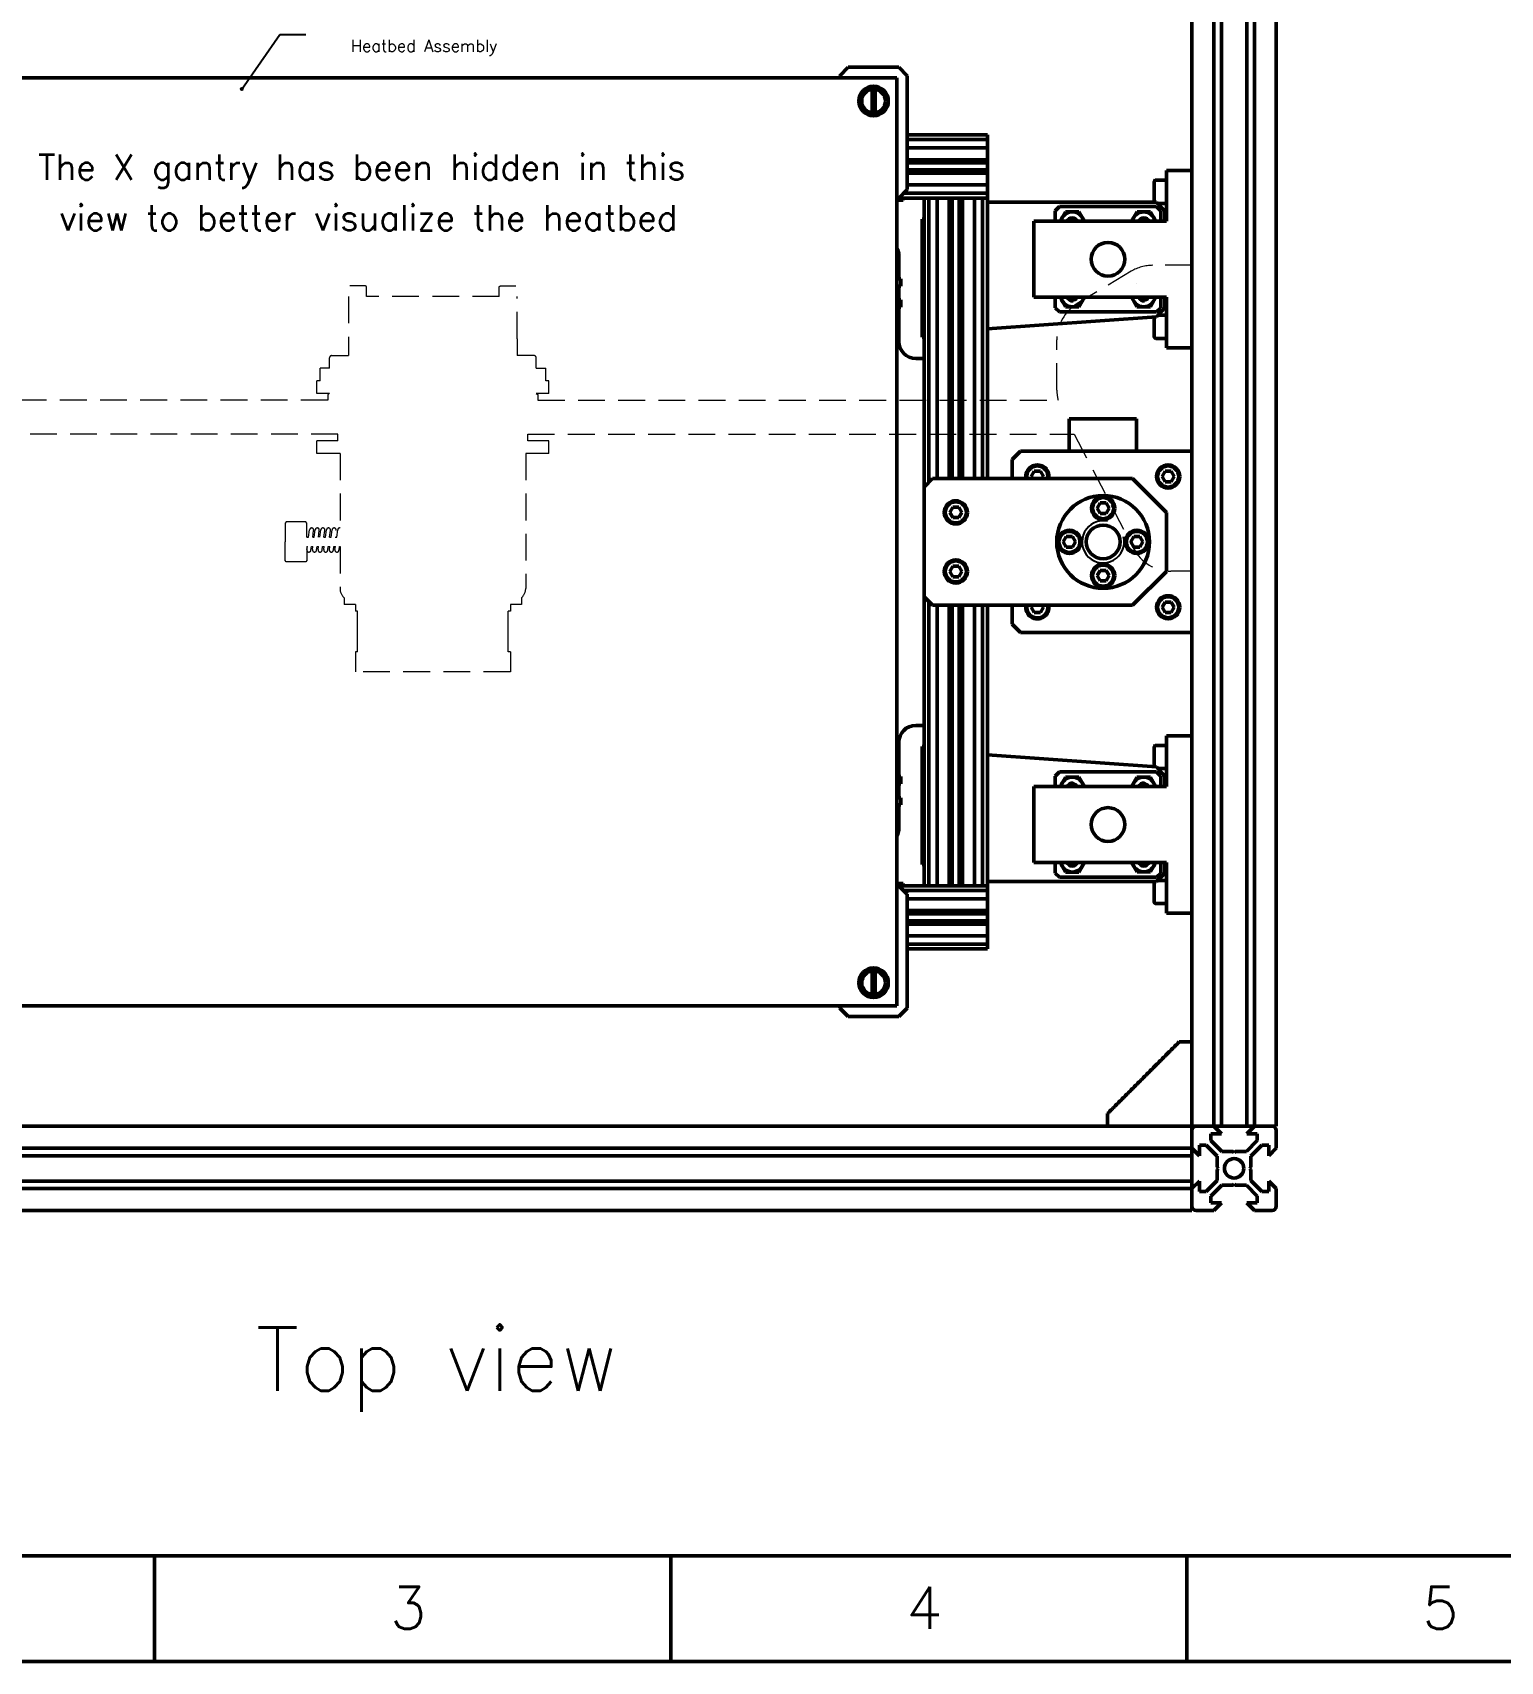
# Model space of a CAD drawing. Extents: x 21664 to 23500, y -5995 to -4166.
# Drawn here: x 21879.8 to 22227.9, y -5994.9 to -5608.8 of the extents above; entities that cross this region are included whole.
import ezdxf

# ---------------------------------------------------------------- set-up
doc = ezdxf.new("R2010")
doc.units = 0
doc.linetypes.add('DASHED', pattern=[19.05, 12.7, -6.35])
doc.layers.add('Cotas', color=90, linetype='Continuous')
doc.layers.add('Hachura', color=9, linetype='Continuous')
for name, color, linetype, lineweight in [('Fixação e Transmissão', 5, 'Continuous', 50), ('Guias', 30, 'Continuous', 50), ('Linha tracejada', 254, 'DASHED', 15), ('Perfis e Cantoneiras', 2, 'Continuous', 50), ('Peças Usinadas', 120, 'Continuous', 50)]:
    doc.layers.add(name, color=color, linetype=linetype, lineweight=lineweight)
doc.layers.add('Motores', color=7, linetype='Continuous', lineweight=50, true_color=0x55ff00)
doc.styles.get("Standard").update_dxf_attribs({"font": 'romans.shx'})

msp = doc.modelspace()

# ---------------------------------------------------------------- hatches: boundary and pattern name
at = {"layer": 'Cotas'}
h = msp.add_hatch(color=256, dxfattribs=at)
h.dxf.hatch_style = 1
h.paths.add_polyline_path([(21929.71, -5622.18, 0.241174), (21929.61, -5621.97, 0.611378), (21929.2, -5622.18, 1), (21929.71, -5622.18)])

# ---------------------------------------------------------------- linework, layer by layer
for p, q in [((21929.46, -5622.18), (21938.49, -5609.25)), ((21938.49, -5609.25), (21944.66, -5609.25))]:
    msp.add_line(p, q, dxfattribs=at)
msp.add_circle((21929.46, -5622.18), 0.259, dxfattribs=at)
at = {"layer": 'Fixação e Transmissão'}
for p, q in [((22084.76, -5619.53), (21864.76, -5619.53)), ((22084.76, -5619.53), (22084.76, -5839.53)), ((22145.76, -5644.28), (22145.76, -5648.78)), ((22154.76, -5641.53), (22148.76, -5641.53)), ((22148.76, -5641.53), (22148.76, -5653.53)), ((22154.76, -5641.53), (22154.76, -5683.53)), ((22124.79, -5651.27), (22123.49, -5653.53)), ((22124.79, -5651.27), (22124.79, -5651.27)), ((22127.97, -5651.27), (22129.28, -5653.53)), ((22141.74, -5651.29), (22140.45, -5653.53)), ((22141.74, -5651.29), (22141.74, -5651.29)), ((22144.92, -5651.29), (22146.21, -5653.53)), ((22148.76, -5653.53), (22117.26, -5653.53)), ((22117.26, -5653.53), (22117.26, -5671.53)), ((22091.26, -5671.53), (22090.76, -5671.53)), ((22148.76, -5671.53), (22117.26, -5671.53)), ((22124.79, -5673.79), (22123.49, -5671.53)), ((22127.97, -5673.79), (22129.28, -5671.53)), ((22141.72, -5673.79), (22140.41, -5671.53)), ((22141.72, -5668.29), (22141.72, -5668.29)), ((22144.9, -5673.79), (22146.2, -5671.53)), ((22148.76, -5671.53), (22148.76, -5683.53)), ((22085.26, -5673.03), (22084.76, -5672.9)), ((22085.26, -5673.22), (22084.76, -5673.09)), ((22091.26, -5674.53), (22090.76, -5674.53)), ((22145.76, -5680.78), (22145.76, -5676.28)), ((22154.76, -5683.53), (22148.76, -5683.53)), ((22117.38, -5712.78), (22116.66, -5714.03)), ((22116.95, -5714.53), (22116.66, -5714.03)), ((22117.38, -5712.78), (22118.83, -5712.78)), ((22118.83, -5712.78), (22119.55, -5714.03)), ((22119.26, -5714.53), (22119.55, -5714.03)), ((22148.38, -5712.78), (22147.66, -5714.03)), ((22148.38, -5715.28), (22147.66, -5714.03)), ((22148.38, -5712.78), (22149.83, -5712.78)), ((22149.83, -5712.78), (22150.55, -5714.03)), ((22149.83, -5715.28), (22150.55, -5714.03)), ((22148.38, -5715.28), (22149.83, -5715.28)), ((22098.03, -5721.28), (22097.31, -5722.53)), ((22099.48, -5721.28), (22098.03, -5721.28)), ((22099.48, -5721.28), (22100.2, -5722.53)), ((22132.97, -5720.28), (22132.25, -5721.53)), ((22132.97, -5722.78), (22132.25, -5721.53)), ((22134.42, -5720.28), (22132.97, -5720.28)), ((22134.42, -5720.28), (22135.14, -5721.53)), ((22134.42, -5722.78), (22135.14, -5721.53)), ((22098.03, -5723.78), (22097.31, -5722.53)), ((22099.48, -5723.78), (22098.03, -5723.78)), ((22099.48, -5723.78), (22100.2, -5722.53)), ((22134.42, -5722.78), (22132.97, -5722.78)), ((22124.97, -5728.28), (22124.25, -5729.53)), ((22124.97, -5730.78), (22124.25, -5729.53)), ((22126.42, -5728.28), (22124.97, -5728.28)), ((22126.42, -5728.28), (22127.14, -5729.53)), ((22126.42, -5730.78), (22127.14, -5729.53)), ((22140.97, -5728.28), (22140.25, -5729.53)), ((22140.97, -5730.78), (22140.25, -5729.53)), ((22142.42, -5728.28), (22140.97, -5728.28)), ((22142.42, -5728.28), (22143.14, -5729.53)), ((22142.42, -5730.78), (22143.14, -5729.53)), ((22126.42, -5730.78), (22124.97, -5730.78)), ((22142.42, -5730.78), (22140.97, -5730.78)), ((22098.03, -5735.28), (22097.31, -5736.53)), ((22098.03, -5737.78), (22097.31, -5736.53)), ((22099.48, -5735.28), (22098.03, -5735.28)), ((22099.48, -5735.28), (22100.2, -5736.53)), ((22099.48, -5737.78), (22100.2, -5736.53)), ((22132.97, -5736.28), (22132.25, -5737.53)), ((22132.97, -5738.78), (22132.25, -5737.53)), ((22134.42, -5736.28), (22132.97, -5736.28)), ((22134.42, -5736.28), (22135.14, -5737.53)), ((22134.42, -5738.78), (22135.14, -5737.53)), ((22099.48, -5737.78), (22098.03, -5737.78)), ((22134.42, -5738.78), (22132.97, -5738.78)), ((22116.95, -5744.53), (22116.66, -5745.03)), ((22117.38, -5746.28), (22116.66, -5745.03)), ((22118.83, -5746.28), (22119.55, -5745.03)), ((22119.26, -5744.53), (22119.55, -5745.03)), ((22148.38, -5743.78), (22147.66, -5745.03)), ((22148.38, -5746.28), (22147.66, -5745.03)), ((22148.38, -5743.78), (22149.83, -5743.78)), ((22149.83, -5743.78), (22150.55, -5745.03)), ((22149.83, -5746.28), (22150.55, -5745.03)), ((22117.38, -5746.28), (22118.83, -5746.28)), ((22148.38, -5746.28), (22149.83, -5746.28)), ((22154.76, -5775.53), (22148.76, -5775.53)), ((22148.76, -5775.53), (22148.76, -5787.53)), ((22154.76, -5775.53), (22154.76, -5817.53)), ((22145.76, -5778.28), (22145.76, -5782.78)), ((22085.26, -5786.03), (22084.76, -5785.9)), ((22085.26, -5786.22), (22084.76, -5786.09)), ((22091.26, -5784.53), (22090.76, -5784.53)), ((22091.26, -5787.53), (22090.76, -5787.53)), ((22148.76, -5787.53), (22117.26, -5787.53)), ((22117.26, -5805.53), (22117.26, -5787.53)), ((22124.79, -5785.27), (22123.49, -5787.53)), ((22127.97, -5785.27), (22129.28, -5787.53)), ((22141.72, -5785.27), (22140.41, -5787.53)), ((22144.9, -5785.27), (22146.2, -5787.53)), ((22148.76, -5805.53), (22117.26, -5805.53)), ((22124.79, -5807.79), (22123.49, -5805.53)), ((22127.97, -5807.79), (22129.28, -5805.53)), ((22141.74, -5807.77), (22140.45, -5805.53)), ((22144.92, -5807.77), (22146.21, -5805.53)), ((22148.76, -5817.53), (22148.76, -5805.53)), ((22124.79, -5807.79), (22124.79, -5807.79)), ((22141.74, -5807.77), (22141.74, -5807.77)), ((22145.76, -5814.78), (22145.76, -5810.28)), ((22154.76, -5817.53), (22148.76, -5817.53)), ((21864.76, -5839.53), (22084.76, -5839.53))]:
    msp.add_line(p, q, dxfattribs=at)
at = {"layer": 'Fixação e Transmissão', "ltscale": 0.1}
for p, q in [((22078.91, -5622.25), (22078.91, -5627.81)), ((22079.61, -5622.25), (22079.61, -5627.81)), ((22148.76, -5643.78), (22146.26, -5643.78)), ((22127.97, -5651.27), (22124.79, -5651.27)), ((22144.92, -5651.29), (22141.74, -5651.29)), ((22148.76, -5649.28), (22146.72, -5649.28)), ((22127.97, -5673.79), (22124.79, -5673.79)), ((22144.9, -5673.79), (22141.72, -5673.79)), ((22148.76, -5675.78), (22146.72, -5675.78)), ((22148.76, -5681.28), (22146.26, -5681.28)), ((22148.76, -5777.78), (22146.26, -5777.78)), ((22148.76, -5783.28), (22146.72, -5783.28)), ((22127.97, -5785.27), (22124.79, -5785.27)), ((22144.9, -5785.27), (22141.72, -5785.27)), ((22127.97, -5807.79), (22124.79, -5807.79)), ((22144.92, -5807.77), (22141.74, -5807.77)), ((22148.76, -5809.78), (22146.72, -5809.78)), ((22148.76, -5815.28), (22146.26, -5815.28)), ((22078.91, -5836.81), (22078.91, -5831.25)), ((22079.61, -5836.81), (22079.61, -5831.25))]:
    msp.add_line(p, q, dxfattribs=at)
at = {"layer": 'Fixação e Transmissão', "flags": 128}
for points in [[(22085.26, -5676.13), (22085.26, -5669.93), (22084.76, -5669.93)], [(22084.76, -5676.13), (22085.26, -5676.13)], [(22085.26, -5789.13), (22085.26, -5782.93), (22084.76, -5782.93)], [(22084.76, -5789.13), (22085.26, -5789.13)]]:
    msp.add_lwpolyline(points, dxfattribs=at)
at = {"layer": 'Fixação e Transmissão'}
for centre, radius in [((22079.26, -5625.03), 3.5), ((22079.26, -5625.03), 2.8), ((22134.85, -5662.53), 4), ((22149.11, -5714.03), 2.75), ((22149.11, -5714.03), 2.5), ((22098.76, -5722.53), 2.75), ((22098.76, -5722.53), 2.5), ((22133.7, -5729.53), 11), ((22133.7, -5721.53), 2.75), ((22133.7, -5721.53), 2.5), ((22133.7, -5729.53), 4), ((22125.7, -5729.53), 2.75), ((22125.7, -5729.53), 2.5), ((22141.7, -5729.53), 2.75), ((22141.7, -5729.53), 2.5), ((22098.76, -5736.53), 2.75), ((22098.76, -5736.53), 2.5), ((22133.7, -5737.53), 2.75), ((22133.7, -5737.53), 2.5), ((22149.11, -5745.03), 2.75), ((22149.11, -5745.03), 2.5), ((22134.85, -5796.53), 4), ((22079.26, -5834.03), 3.5), ((22079.26, -5834.03), 2.8)]:
    msp.add_circle(centre, radius, dxfattribs=at)
for centre, radius, start, end in [((22146.26, -5644.28), 0.5, 90, 180), ((22126.38, -5654.03), 2.75, 10.305, 169.695), ((22143.33, -5654.05), 2.75, 10.775, 169.225), ((22126.38, -5654.03), 1.2, 24.2205, 155.7795), ((22143.33, -5654.05), 1.2, 25.3881, 154.6119), ((22126.38, -5671.04), 2.75, 190.305, 349.695), ((22126.38, -5671.04), 1.2, 204.2205, 335.7795), ((22143.31, -5671.04), 2.75, 190.305, 349.695), ((22143.31, -5671.04), 1.2, 204.2205, 335.7795), ((22146.26, -5676.28), 0.5, 172.4457, 180), ((22146.26, -5680.78), 0.5, 180, 270), ((22118.11, -5714.03), 2.75, 349.5243, 190.4757), ((22118.11, -5714.03), 2.5, 348.463, 191.537), ((22118.11, -5745.03), 2.75, 169.5243, 10.4757), ((22118.11, -5745.03), 2.5, 168.463, 11.537), ((22146.26, -5778.28), 0.5, 90, 180), ((22146.26, -5782.78), 0.5, 180, 187.5543), ((22126.38, -5788.03), 2.75, 10.305, 169.695), ((22126.38, -5788.03), 1.2, 24.2205, 155.7795), ((22143.31, -5788.03), 2.75, 10.305, 169.695), ((22143.31, -5788.03), 1.2, 24.2205, 155.7795), ((22126.38, -5805.04), 2.75, 190.305, 349.695), ((22126.38, -5805.04), 1.2, 204.2205, 335.7795), ((22143.33, -5805.02), 2.75, 190.775, 349.225), ((22143.33, -5805.02), 1.2, 205.3881, 334.6119), ((22146.26, -5814.78), 0.5, 180, 270)]:
    msp.add_arc(centre, radius, start, end, dxfattribs=at)
at = {"layer": 'Guias'}
for p, q in [((22123.35, -5650.03), (22122.35, -5651.03)), ((22122.35, -5653.53), (22122.35, -5651.03)), ((22146.35, -5650.03), (22123.35, -5650.03)), ((22147.35, -5651.03), (22146.35, -5650.03)), ((22147.35, -5653.53), (22147.35, -5651.03)), ((22122.35, -5674.03), (22122.35, -5671.53)), ((22147.35, -5674.03), (22147.35, -5671.53)), ((22123.35, -5675.03), (22122.35, -5674.03)), ((22146.35, -5675.03), (22123.35, -5675.03)), ((22147.35, -5674.03), (22146.35, -5675.03)), ((22123.35, -5784.03), (22122.35, -5785.03)), ((22122.35, -5785.03), (22122.35, -5787.53)), ((22146.35, -5784.03), (22123.35, -5784.03)), ((22147.35, -5785.03), (22146.35, -5784.03)), ((22147.35, -5785.03), (22147.35, -5787.53)), ((22122.35, -5805.53), (22122.35, -5808.03)), ((22147.35, -5805.53), (22147.35, -5808.03)), ((22123.35, -5809.03), (22122.35, -5808.03)), ((22146.35, -5809.03), (22123.35, -5809.03)), ((22147.35, -5808.03), (22146.35, -5809.03))]:
    msp.add_line(p, q, dxfattribs=at)
at = {"layer": 'Hachura'}
for centre, radius, start, end in [((22126.38, -5654.03), 1.5, 19.1596, 160.8404), ((22143.33, -5654.05), 1.5, 20.0596, 159.9404), ((22126.38, -5671.04), 1.5, 199.1596, 278.65), ((22143.31, -5671.04), 1.5, 199.1596, 278.65), ((22133.7, -5729.53), 5, 78.0162, 13.7833), ((22126.38, -5788.03), 1.5, 81.35, 160.8404), ((22143.31, -5788.03), 1.5, 81.35, 160.8404), ((22126.38, -5805.04), 1.5, 199.1596, 340.8404), ((22143.33, -5805.02), 1.5, 200.0596, 339.9404)]:
    msp.add_arc(centre, radius, start, end, dxfattribs=at)
at = {"layer": 'Linha tracejada', "ltscale": 0.5}
for p, q in [((22154.76, -5663.97), (22145.49, -5663.97)), ((22140.34, -5665.39), (22127.57, -5673.05)), ((21954.76, -5671.37), (21954.76, -5681.37)), ((21990.51, -5671.37), (21959.01, -5671.37)), ((21994.76, -5681.37), (21994.76, -5671.37)), ((21954.76, -5681.37), (21954.76, -5685.37)), ((21994.76, -5681.37), (21994.76, -5685.37)), ((22122.72, -5693.53), (22122.72, -5681.63)), ((21950.26, -5688.37), (21950.26, -5685.87)), ((21950.76, -5685.37), (21954.76, -5685.37)), ((21998.76, -5685.37), (21994.76, -5685.37)), ((21999.26, -5688.37), (21999.26, -5685.87)), ((21948.01, -5691.37), (21948.01, -5688.37)), ((21950.26, -5688.37), (21948.01, -5688.37)), ((21999.26, -5688.37), (22001.51, -5688.37)), ((22001.51, -5691.37), (22001.51, -5688.37)), ((21947.26, -5694.37), (21947.26, -5691.37)), ((21948.01, -5691.37), (21947.26, -5691.37)), ((21950.26, -5694.37), (21947.26, -5694.37)), ((21950.26, -5694.37), (21949.83, -5694.61)), ((21949.83, -5694.61), (21949.83, -5695.96)), ((22002.26, -5694.37), (21999.26, -5694.37)), ((21999.26, -5694.37), (21999.68, -5694.61)), ((21999.68, -5694.61), (21999.68, -5695.96)), ((22002.26, -5691.37), (22001.51, -5691.37)), ((22002.26, -5694.37), (22002.26, -5691.37)), ((21949.83, -5695.96), (21826.5, -5695.96)), ((21999.68, -5695.96), (22123.02, -5695.96)), ((21952.26, -5703.96), (21822.65, -5703.96)), ((21947.26, -5708.55), (21947.26, -5705.55)), ((21952.26, -5705.55), (21947.26, -5705.55)), ((21952.26, -5705.55), (21952.26, -5703.96)), ((21997.26, -5703.96), (22126.86, -5703.96)), ((21997.26, -5705.55), (21997.26, -5703.96)), ((22002.26, -5705.55), (21997.26, -5705.55)), ((22002.26, -5708.55), (22002.26, -5705.55)), ((22126.86, -5703.96), (22140.92, -5731.07)), ((21952.74, -5708.55), (21947.26, -5708.55)), ((21952.74, -5708.55), (21952.74, -5726.23)), ((22002.26, -5708.55), (21996.77, -5708.55)), ((21996.77, -5708.55), (21996.77, -5740.55)), ((21940.01, -5724.81), (21939.73, -5725.09)), ((21939.73, -5725.09), (21939.73, -5729.53)), ((21944.6, -5724.81), (21940.01, -5724.81)), ((21944.88, -5725.09), (21944.6, -5724.81)), ((21944.88, -5728.43), (21944.88, -5725.09)), ((21939.73, -5733.98), (21939.73, -5729.53)), ((21944.88, -5728.43), (21945.3, -5728.43)), ((21945.3, -5728.43), (21945.54, -5726.71)), ((21946.27, -5728.43), (21946.48, -5726.85)), ((21946.27, -5728.43), (21946.63, -5728.43)), ((21946.63, -5728.43), (21946.87, -5726.71)), ((21947.6, -5728.43), (21947.81, -5726.85)), ((21947.96, -5728.43), (21948.2, -5726.71)), ((21948.93, -5728.43), (21949.14, -5726.85)), ((21948.93, -5728.43), (21949.29, -5728.43)), ((21949.29, -5728.43), (21949.53, -5726.71)), ((21950.26, -5728.43), (21950.47, -5726.85)), ((21950.26, -5728.43), (21950.62, -5728.43)), ((21950.62, -5728.43), (21950.86, -5726.71)), ((21951.59, -5728.43), (21951.95, -5728.43)), ((21951.95, -5728.43), (21952.19, -5726.71)), ((21944.88, -5730.64), (21944.88, -5733.98)), ((21944.88, -5730.64), (21945, -5730.64)), ((21944.9, -5731.32), (21945, -5730.64)), ((21945.85, -5731.46), (21945.96, -5730.64)), ((21945.96, -5730.64), (21946.33, -5730.64)), ((21946.23, -5731.32), (21946.33, -5730.64)), ((21947.18, -5731.46), (21947.29, -5730.64)), ((21947.29, -5730.64), (21947.66, -5730.64)), ((21947.56, -5731.32), (21947.66, -5730.64)), ((21948.51, -5731.46), (21948.62, -5730.64)), ((21948.62, -5730.64), (21948.99, -5730.64)), ((21948.89, -5731.32), (21948.99, -5730.64)), ((21949.84, -5731.46), (21949.95, -5730.64)), ((21949.95, -5730.64), (21950.32, -5730.64)), ((21950.22, -5731.32), (21950.32, -5730.64)), ((21951.17, -5731.46), (21951.28, -5730.64)), ((21951.28, -5730.64), (21951.65, -5730.64)), ((21951.55, -5731.32), (21951.65, -5730.64)), ((21952.5, -5731.46), (21952.61, -5730.64)), ((21952.61, -5730.64), (21952.74, -5730.64)), ((21952.74, -5730.64), (21952.74, -5740.55)), ((21940.01, -5734.26), (21939.73, -5733.98)), ((21944.6, -5734.26), (21940.01, -5734.26)), ((21944.88, -5733.98), (21944.6, -5734.26)), ((22154.76, -5736.47), (22149.79, -5736.47)), ((21953.74, -5742.78), (21953.74, -5744.36)), ((21956.38, -5744.36), (21953.74, -5744.36)), ((21956.38, -5744.36), (21956.38, -5745.99)), ((21956.38, -5744.36), (21956.38, -5745.99)), ((21995.77, -5744.36), (21993.13, -5744.36)), ((21993.13, -5744.36), (21993.13, -5745.99)), ((21993.13, -5744.36), (21993.13, -5745.99)), ((21995.77, -5742.78), (21995.77, -5744.36)), ((21956.92, -5745.99), (21956.38, -5745.99)), ((21956.92, -5745.99), (21956.38, -5745.99)), ((21993.13, -5745.99), (21992.59, -5745.99)), ((21993.13, -5745.99), (21992.59, -5745.99)), ((21993.13, -5760.37), (21956.38, -5760.37))]:
    msp.add_line(p, q, dxfattribs=at)
at = {"layer": 'Linha tracejada'}
for p, q in [((22091.26, -5672.03), (22090.76, -5672.03)), ((22091.26, -5674.03), (22090.76, -5674.03)), ((21956.92, -5755.56), (21956.92, -5745.99)), ((21956.92, -5755.56), (21956.92, -5745.99)), ((21992.59, -5755.56), (21992.59, -5745.99)), ((21956.38, -5755.56), (21956.38, -5760.37)), ((21956.92, -5755.56), (21956.38, -5755.56)), ((21993.13, -5755.56), (21992.59, -5755.56)), ((21993.13, -5755.56), (21993.13, -5760.37)), ((22091.26, -5785.03), (22090.76, -5785.03)), ((22091.26, -5787.03), (22090.76, -5787.03))]:
    msp.add_line(p, q, dxfattribs=at)
at = {"layer": 'Linha tracejada', "ltscale": 0.5, "flags": 128}
for points in [[(21959.01, -5671.37), (21959.01, -5669.12, 0.414214), (21958.76, -5668.87), (21954.76, -5668.87, 0.414214), (21954.51, -5669.12), (21954.51, -5671.37), (21954.76, -5671.37)], [(21990.51, -5671.37), (21990.51, -5669.12, -0.414214), (21990.76, -5668.87), (21994.76, -5668.87, -0.414214), (21995.01, -5669.12), (21995.01, -5671.37), (21994.76, -5671.37)]]:
    msp.add_lwpolyline(points, format="xyb", dxfattribs=at)
at = {"layer": 'Linha tracejada', "ltscale": 0.5}
for centre, radius, start, end in [((22145.49, -5673.97), 10, 89.9987, 120.9624), ((22132.72, -5681.63), 10, 120.9624, 179.9987), ((21950.76, -5685.87), 0.5, 90, 180), ((21998.76, -5685.87), 0.5, 0, 90), ((22132.72, -5693.53), 10, 179.9987, 194.0592), ((21946.02, -5726.71), 0.482, 343.0912, 180.0597), ((21947.35, -5726.71), 0.482, 343.0912, 180.0597), ((21948.68, -5726.71), 0.482, 343.0912, 180.0597), ((21950.01, -5726.71), 0.482, 343.0912, 180.0597), ((21951.34, -5726.71), 0.482, 343.0912, 180.0597), ((21952.67, -5726.71), 0.482, 81.6744, 180.0597), ((21945.36, -5731.46), 0.482, 162.9117, 359.6783), ((21946.69, -5731.46), 0.482, 162.9117, 359.6783), ((21948.02, -5731.46), 0.482, 162.9117, 359.6783), ((21949.35, -5731.46), 0.482, 162.9117, 359.6783), ((21950.68, -5731.46), 0.482, 162.9117, 359.6783), ((21952.01, -5731.46), 0.482, 162.9117, 359.6783), ((22149.79, -5726.47), 10, 207.4062, 269.9987), ((21955.74, -5740.55), 3, 180, 228.1897), ((21993.77, -5740.55), 3, 311.8103, 360)]:
    msp.add_arc(centre, radius, start, end, dxfattribs=at)
at = {"layer": 'Motores'}
for p, q in [((22141.61, -5700.38), (22125.61, -5700.38)), ((22125.61, -5700.38), (22125.61, -5708.38)), ((22141.61, -5700.38), (22141.61, -5708.38))]:
    msp.add_line(p, q, dxfattribs=at)
at = {"layer": 'Perfis e Cantoneiras'}
for p, q in [((22154.76, -5532.03), (22154.76, -5868.03)), ((22159.96, -5532.03), (22159.96, -5868.03)), ((22161.76, -5532.03), (22161.76, -5868.03)), ((22167.76, -5532.03), (22167.76, -5868.03)), ((22169.56, -5532.03), (22169.56, -5868.03)), ((22174.76, -5532.03), (22174.76, -5868.03)), ((21794.76, -5868.03), (22154.76, -5868.03)), ((22154.76, -5868.03), (22174.76, -5868.03)), ((22154.76, -5868.03), (22154.76, -5888.03)), ((22155.76, -5868.03), (22159.96, -5868.03)), ((22161.76, -5869.83), (22159.96, -5868.03)), ((22167.76, -5869.83), (22169.56, -5868.03)), ((22169.56, -5868.03), (22173.76, -5868.03)), ((22154.76, -5869.03), (22154.76, -5873.23)), ((22156.56, -5872.53), (22156.56, -5875.03)), ((22158.16, -5872.53), (22156.56, -5872.53)), ((22160.76, -5875.13), (22158.16, -5872.53)), ((22159.26, -5869.83), (22161.76, -5869.83)), ((22159.26, -5871.43), (22159.26, -5869.83)), ((22161.86, -5874.03), (22159.26, -5871.43)), ((22167.66, -5874.03), (22170.26, -5871.43)), ((22167.76, -5869.83), (22170.26, -5869.83)), ((22168.76, -5875.13), (22171.36, -5872.53)), ((22170.26, -5871.43), (22170.26, -5869.83)), ((22171.36, -5872.53), (22172.96, -5872.53)), ((22172.96, -5872.53), (22172.96, -5875.03)), ((22174.76, -5869.03), (22174.76, -5873.23)), ((21794.76, -5873.23), (22154.76, -5873.23)), ((21794.76, -5875.03), (22154.76, -5875.03)), ((22156.56, -5875.03), (22154.76, -5873.23)), ((22160.76, -5875.13), (22160.76, -5877.78)), ((22161.86, -5874.03), (22164.51, -5874.03)), ((22164.76, -5874.28), (22164.51, -5874.03)), ((22164.76, -5874.28), (22165.01, -5874.03)), ((22165.01, -5874.03), (22167.66, -5874.03)), ((22168.76, -5875.13), (22168.76, -5877.78)), ((22172.96, -5875.03), (22174.76, -5873.23)), ((22161.01, -5878.03), (22160.76, -5877.78)), ((22161.01, -5878.03), (22160.76, -5878.28)), ((22160.76, -5878.28), (22160.76, -5880.93)), ((22168.51, -5878.03), (22168.76, -5877.78)), ((22168.51, -5878.03), (22168.76, -5878.28)), ((22168.76, -5878.28), (22168.76, -5880.93)), ((21794.76, -5881.03), (22154.76, -5881.03)), ((21794.76, -5882.83), (22154.76, -5882.83)), ((22156.56, -5881.03), (22154.76, -5882.83)), ((22154.76, -5882.83), (22154.76, -5887.03)), ((22156.56, -5881.03), (22156.56, -5883.53)), ((22158.16, -5883.53), (22156.56, -5883.53)), ((22160.76, -5880.93), (22158.16, -5883.53)), ((22161.86, -5882.03), (22159.26, -5884.63)), ((22161.86, -5882.03), (22164.51, -5882.03)), ((22164.76, -5881.78), (22164.51, -5882.03)), ((22164.76, -5881.78), (22165.01, -5882.03)), ((22165.01, -5882.03), (22167.66, -5882.03)), ((22167.66, -5882.03), (22170.26, -5884.63)), ((22168.76, -5880.93), (22171.36, -5883.53)), ((22171.36, -5883.53), (22172.96, -5883.53)), ((22172.96, -5881.03), (22174.76, -5882.83)), ((22172.96, -5881.03), (22172.96, -5883.53)), ((22174.76, -5882.83), (22174.76, -5887.03)), ((21794.76, -5888.03), (22154.76, -5888.03)), ((22155.76, -5888.03), (22159.96, -5888.03)), ((22159.26, -5884.63), (22159.26, -5886.23)), ((22159.26, -5886.23), (22161.76, -5886.23)), ((22161.76, -5886.23), (22159.96, -5888.03)), ((22167.76, -5886.23), (22169.56, -5888.03)), ((22167.76, -5886.23), (22170.26, -5886.23)), ((22169.56, -5888.03), (22173.76, -5888.03)), ((22170.26, -5884.63), (22170.26, -5886.23))]:
    msp.add_line(p, q, dxfattribs=at)
at = {"layer": 'Perfis e Cantoneiras', "color": 30}
for p, q in [((22086.26, -5648.53), (22084.76, -5648.53)), ((22091.26, -5648.03), (22086.26, -5648.03)), ((22086.26, -5648.03), (22086.26, -5648.53)), ((22091.26, -5648.03), (22091.26, -5653.03)), ((22091.26, -5653.03), (22090.76, -5653.03)), ((22090.76, -5653.03), (22090.76, -5681.03)), ((22085.26, -5667.18), (22085.26, -5661.69)), ((22085.26, -5667.18), (22085.76, -5667.18)), ((22085.76, -5667.18), (22085.76, -5668.88)), ((22085.76, -5668.88), (22085.26, -5668.88)), ((22085.26, -5672.18), (22085.26, -5668.88)), ((22085.26, -5672.18), (22085.76, -5672.18)), ((22085.26, -5682.03), (22085.26, -5673.88)), ((22085.76, -5673.88), (22085.26, -5673.88)), ((22085.76, -5672.18), (22085.76, -5673.88)), ((22090.76, -5681.03), (22091.26, -5681.03)), ((22091.26, -5681.03), (22091.26, -5686.03)), ((22091.26, -5686.03), (22089.26, -5686.03)), ((22091.26, -5773.03), (22089.26, -5773.03)), ((22091.26, -5778.03), (22091.26, -5773.03)), ((22085.26, -5777.03), (22085.26, -5785.18)), ((22090.76, -5806.03), (22090.76, -5778.03)), ((22090.76, -5778.03), (22091.26, -5778.03)), ((22085.76, -5785.18), (22085.26, -5785.18)), ((22085.26, -5786.88), (22085.76, -5786.88)), ((22085.26, -5786.88), (22085.26, -5790.18)), ((22085.76, -5786.88), (22085.76, -5785.18)), ((22085.76, -5790.18), (22085.26, -5790.18)), ((22085.76, -5791.88), (22085.76, -5790.18)), ((22085.26, -5791.88), (22085.76, -5791.88)), ((22085.26, -5791.88), (22085.26, -5797.38)), ((22091.26, -5806.03), (22090.76, -5806.03)), ((22091.26, -5811.03), (22091.26, -5806.03)), ((22086.26, -5810.53), (22084.76, -5810.53)), ((22086.26, -5811.03), (22086.26, -5810.53)), ((22091.26, -5811.03), (22086.26, -5811.03)), ((22151.76, -5848.03), (22154.76, -5848.03)), ((22151.76, -5848.03), (22154.76, -5848.03)), ((22154.76, -5849.03), (22154.76, -5868.03)), ((22154.76, -5868.03), (22154.76, -5849.03)), ((22134.76, -5868.03), (22134.76, -5865.03)), ((22134.76, -5868.03), (22134.76, -5865.03)), ((22154.76, -5868.03), (22135.76, -5868.03)), ((22135.76, -5868.03), (22154.76, -5868.03))]:
    msp.add_line(p, q, dxfattribs=at)
at = {"layer": 'Perfis e Cantoneiras'}
msp.add_circle((22164.76, -5878.03), 2.3, dxfattribs=at)
at = {"layer": 'Perfis e Cantoneiras', "color": 30}
for centre, start, end in [((22081.26, -5661.69), 360, 28.955), ((22089.26, -5682.03), 180, 270), ((22089.26, -5777.03), 90, 180), ((22081.26, -5797.38), 331.045, 360)]:
    msp.add_arc(centre, 4, start, end, dxfattribs=at)
at = {"layer": 'Perfis e Cantoneiras'}
for centre, start, end in [((22155.76, -5869.03), 90, 180), ((22173.76, -5869.03), 360, 90), ((22155.76, -5887.03), 180, 270), ((22173.76, -5887.03), 270, 360)]:
    msp.add_arc(centre, 1, start, end, dxfattribs=at)
at = {"layer": 'Perfis e Cantoneiras', "color": 30}
for points, degree in [([(22151.76, -5848.03), (22134.76, -5865.03)], 1), ([(22154.76, -5848.03), (22154.76, -5848.03), (22154.76, -5848.05)], 2), ([(22154.76, -5848.05), (22154.76, -5848.07), (22154.76, -5848.11)], 2), ([(22154.76, -5848.11), (22154.76, -5848.15), (22154.76, -5848.2)], 2), ([(22154.76, -5848.2), (22154.76, -5848.26), (22154.76, -5848.33)], 2), ([(22154.76, -5848.33), (22154.76, -5848.4), (22154.76, -5848.48)], 2), ([(22154.76, -5848.48), (22154.76, -5848.56), (22154.76, -5848.65)], 2), ([(22154.76, -5848.65), (22154.76, -5848.74), (22154.76, -5848.84)], 2), ([(22154.76, -5848.84), (22154.76, -5849.03)], 1), ([(22134.77, -5868.03), (22134.76, -5868.03), (22134.76, -5868.03)], 2), ([(22135.76, -5868.03), (22135.59, -5868.03), (22135.42, -5868.03), (22135.32, -5868.03), (22135.22, -5868.03), (22135.13, -5868.03), (22135.05, -5868.03), (22135.01, -5868.03), (22134.97, -5868.03), (22134.94, -5868.03), (22134.91, -5868.03), (22134.88, -5868.03), (22134.85, -5868.03), (22134.83, -5868.03), (22134.81, -5868.03), (22134.8, -5868.03), (22134.78, -5868.03), (22134.77, -5868.03), (22134.76, -5868.03), (22134.76, -5868.03), (22134.76, -5868.03)], 2), ([(22134.83, -5868.03), (22134.79, -5868.03), (22134.77, -5868.03)], 2), ([(22134.92, -5868.03), (22134.87, -5868.03), (22134.83, -5868.03)], 2), ([(22135.05, -5868.03), (22134.98, -5868.03), (22134.92, -5868.03)], 2), ([(22135.2, -5868.03), (22135.12, -5868.03), (22135.05, -5868.03)], 2), ([(22135.37, -5868.03), (22135.28, -5868.03), (22135.2, -5868.03)], 2), ([(22135.56, -5868.03), (22135.46, -5868.03), (22135.37, -5868.03)], 2)]:
    msp.add_open_spline(points, degree=degree, dxfattribs=at)
msp.add_open_spline([(22154.76, -5848.03), (22154.76, -5848.03), (22154.76, -5848.04), (22154.76, -5848.04), (22154.76, -5848.05), (22154.76, -5848.05), (22154.76, -5848.06), (22154.76, -5848.07), (22154.76, -5848.08), (22154.76, -5848.09), (22154.76, -5848.1), (22154.76, -5848.12), (22154.76, -5848.13), (22154.76, -5848.15), (22154.76, -5848.17), (22154.76, -5848.19), (22154.76, -5848.21), (22154.76, -5848.23), (22154.76, -5848.25), (22154.76, -5848.28), (22154.76, -5848.3), (22154.76, -5848.33), (22154.76, -5848.35), (22154.76, -5848.38), (22154.76, -5848.41), (22154.76, -5848.47), (22154.76, -5848.53), (22154.76, -5848.6), (22154.76, -5848.73), (22154.76, -5848.88), (22154.76, -5849.03)], degree=3, knots=[0, 0, 0, 0, 0.1122, 0.1122, 0.1122, 0.224399, 0.224399, 0.224399, 0.336599, 0.336599, 0.336599, 0.448799, 0.448799, 0.448799, 0.560999, 0.560999, 0.560999, 0.673198, 0.673198, 0.673198, 0.785398, 0.785398, 0.785398, 0.897598, 0.897598, 0.897598, 1.122, 1.122, 1.122, 1.5708, 1.5708, 1.5708, 1.5708], dxfattribs=at)
at = {"layer": 'Peças Usinadas'}
for p, q in [((22073.26, -5617.03), (22071.26, -5619.03)), ((22087.26, -5619.03), (22085.26, -5617.03)), ((22087.26, -5646.03), (22085.26, -5648.03)), ((22146.35, -5649.03), (22106.26, -5649.03)), ((22148.35, -5651.03), (22146.35, -5649.03)), ((22148.35, -5651.03), (22148.35, -5653.53)), ((22148.35, -5671.53), (22148.35, -5674.03)), ((22148.35, -5674.03), (22146.35, -5676.17)), ((22146.35, -5676.17), (22106.26, -5679.03)), ((22112.11, -5710.03), (22114.11, -5708.03)), ((22112.11, -5714.53), (22112.11, -5710.03)), ((22114.11, -5708.03), (22154.67, -5708.03)), ((22093.26, -5714.53), (22091.26, -5716.53)), ((22091.26, -5716.53), (22091.26, -5742.53)), ((22140.7, -5714.53), (22148.7, -5722.53)), ((22148.7, -5736.53), (22140.7, -5744.53)), ((22091.26, -5742.53), (22093.26, -5744.53)), ((22112.11, -5749.03), (22112.11, -5744.53)), ((22114.11, -5751.03), (22112.11, -5749.03)), ((22154.76, -5751.03), (22114.11, -5751.03)), ((22146.35, -5782.89), (22106.26, -5780.03)), ((22148.35, -5785.03), (22146.35, -5782.89)), ((22148.35, -5787.53), (22148.35, -5785.03)), ((22148.35, -5808.03), (22148.35, -5805.53)), ((22146.35, -5810.03), (22106.26, -5810.03)), ((22148.35, -5808.03), (22146.35, -5810.03)), ((22087.26, -5813.03), (22085.26, -5811.03)), ((22073.26, -5842.03), (22071.26, -5840.03)), ((22087.26, -5840.03), (22085.26, -5842.03)), ((21908.77, -5969.91), (21908.77, -5994.91)), ((22031.15, -5969.91), (22031.15, -5994.91)), ((22153.53, -5969.91), (22153.53, -5994.91))]:
    msp.add_line(p, q, dxfattribs=at)
at = {"layer": 'Peças Usinadas', "ltscale": 0.1}
for p, q in [((22085.26, -5617.03), (22073.26, -5617.03)), ((22071.26, -5619.03), (22071.26, -5619.53)), ((22087.26, -5619.03), (22087.26, -5646.03)), ((22084.76, -5648.03), (22085.26, -5648.03)), ((22140.7, -5714.53), (22093.26, -5714.53)), ((22140.7, -5744.53), (22093.26, -5744.53)), ((22084.76, -5811.03), (22085.26, -5811.03)), ((22087.26, -5840.03), (22087.26, -5813.03)), ((22071.26, -5840.03), (22071.26, -5839.53)), ((22085.26, -5842.03), (22073.26, -5842.03))]:
    msp.add_line(p, q, dxfattribs=at)
at = {"layer": 'Peças Usinadas', "color": 2}
for p, q in [((22087.26, -5633.03), (22106.26, -5633.03)), ((22106.26, -5679.03), (22106.26, -5633.03)), ((22087.26, -5634.17), (22106.26, -5634.17)), ((22087.26, -5636.13), (22106.26, -5636.13)), ((22087.26, -5638.93), (22106.26, -5638.93)), ((22087.26, -5639.71), (22106.26, -5639.71)), ((22087.26, -5641.36), (22106.26, -5641.36)), ((22087.26, -5642.13), (22106.26, -5642.13)), ((22085.26, -5648.03), (22106.26, -5648.03)), ((22086.39, -5646.9), (22106.26, -5646.9)), ((22087.26, -5644.93), (22106.26, -5644.93)), ((22091.26, -5648.03), (22091.26, -5716.53)), ((22092.39, -5649.9), (22092.39, -5648.03)), ((22094.36, -5649.03), (22094.36, -5648.03)), ((22097.16, -5714.53), (22097.16, -5648.03)), ((22097.93, -5714.53), (22097.93, -5648.03)), ((22099.58, -5714.53), (22099.58, -5648.03)), ((22100.36, -5714.53), (22100.36, -5648.03)), ((22103.16, -5714.53), (22103.16, -5648.03)), ((22105.12, -5714.53), (22105.12, -5648.03)), ((22092.39, -5715.4), (22092.39, -5649.9)), ((22094.36, -5714.53), (22094.36, -5649.03)), ((22106.26, -5714.53), (22106.26, -5679.03)), ((22091.26, -5742.53), (22091.26, -5811.03)), ((22092.39, -5809.17), (22092.39, -5743.67)), ((22094.36, -5810.03), (22094.36, -5744.53)), ((22097.16, -5811.03), (22097.16, -5744.53)), ((22097.93, -5811.03), (22097.93, -5744.53)), ((22099.58, -5811.03), (22099.58, -5744.53)), ((22100.36, -5811.03), (22100.36, -5744.53)), ((22103.16, -5811.03), (22103.16, -5744.53)), ((22105.12, -5811.03), (22105.12, -5744.53)), ((22106.26, -5744.53), (22106.26, -5780.03)), ((22106.26, -5780.03), (22106.26, -5826.03)), ((22092.39, -5811.03), (22092.39, -5809.17)), ((22094.36, -5811.03), (22094.36, -5810.03)), ((22085.26, -5811.03), (22106.26, -5811.03)), ((22086.39, -5812.17), (22106.26, -5812.17)), ((22087.26, -5814.13), (22106.26, -5814.13)), ((22087.26, -5816.93), (22106.26, -5816.93)), ((22087.26, -5817.71), (22106.26, -5817.71)), ((22087.26, -5819.36), (22106.26, -5819.36)), ((22087.26, -5820.13), (22106.26, -5820.13)), ((22087.26, -5822.93), (22106.26, -5822.93)), ((22087.26, -5824.9), (22106.26, -5824.9)), ((22087.26, -5826.03), (22106.26, -5826.03))]:
    msp.add_line(p, q, dxfattribs=at)
at = {"layer": 'Peças Usinadas', "ltscale": 0.15}
msp.add_line((22148.7, -5736.53), (22148.7, -5722.53), dxfattribs=at)
at = {"layer": 'Peças Usinadas', "flags": 128}
msp.add_lwpolyline([(21664, -5994.91), (23499.73, -5994.91), (23499.73, -4687.76), (21664, -4687.76)], close=True, dxfattribs=at)
msp.add_lwpolyline([(21689, -5969.91), (23474.73, -5969.91), (23474.73, -4712.76), (21689, -4712.76), (21689, -5969.91)], dxfattribs=at)

# ---------------------------------------------------------------- texts
at = {"layer": 'Cotas'}
for s, height, p in [('Heatbed Assembly', 2.835, (21955.3, -5613.35)), ('3', 10, (21964.63, -5987.22)), ('4', 10, (22087.01, -5987.22)), ('5', 10, (22209.39, -5987.22))]:
    msp.add_text(s, height=height, dxfattribs=at).set_placement(p)
at = {"layer": 'Cotas', "color": 7}
for s, height, p in [('The X gantry has been hidden in this', 6, (21881.16, -5643.7)), ('view to better visualize the heatbed', 6, (21886.16, -5655.7)), ('Top view', 15, (21932.75, -5930.73))]:
    msp.add_text(s, height=height, dxfattribs=at).set_placement(p)

doc.saveas('drawing.dxf')
